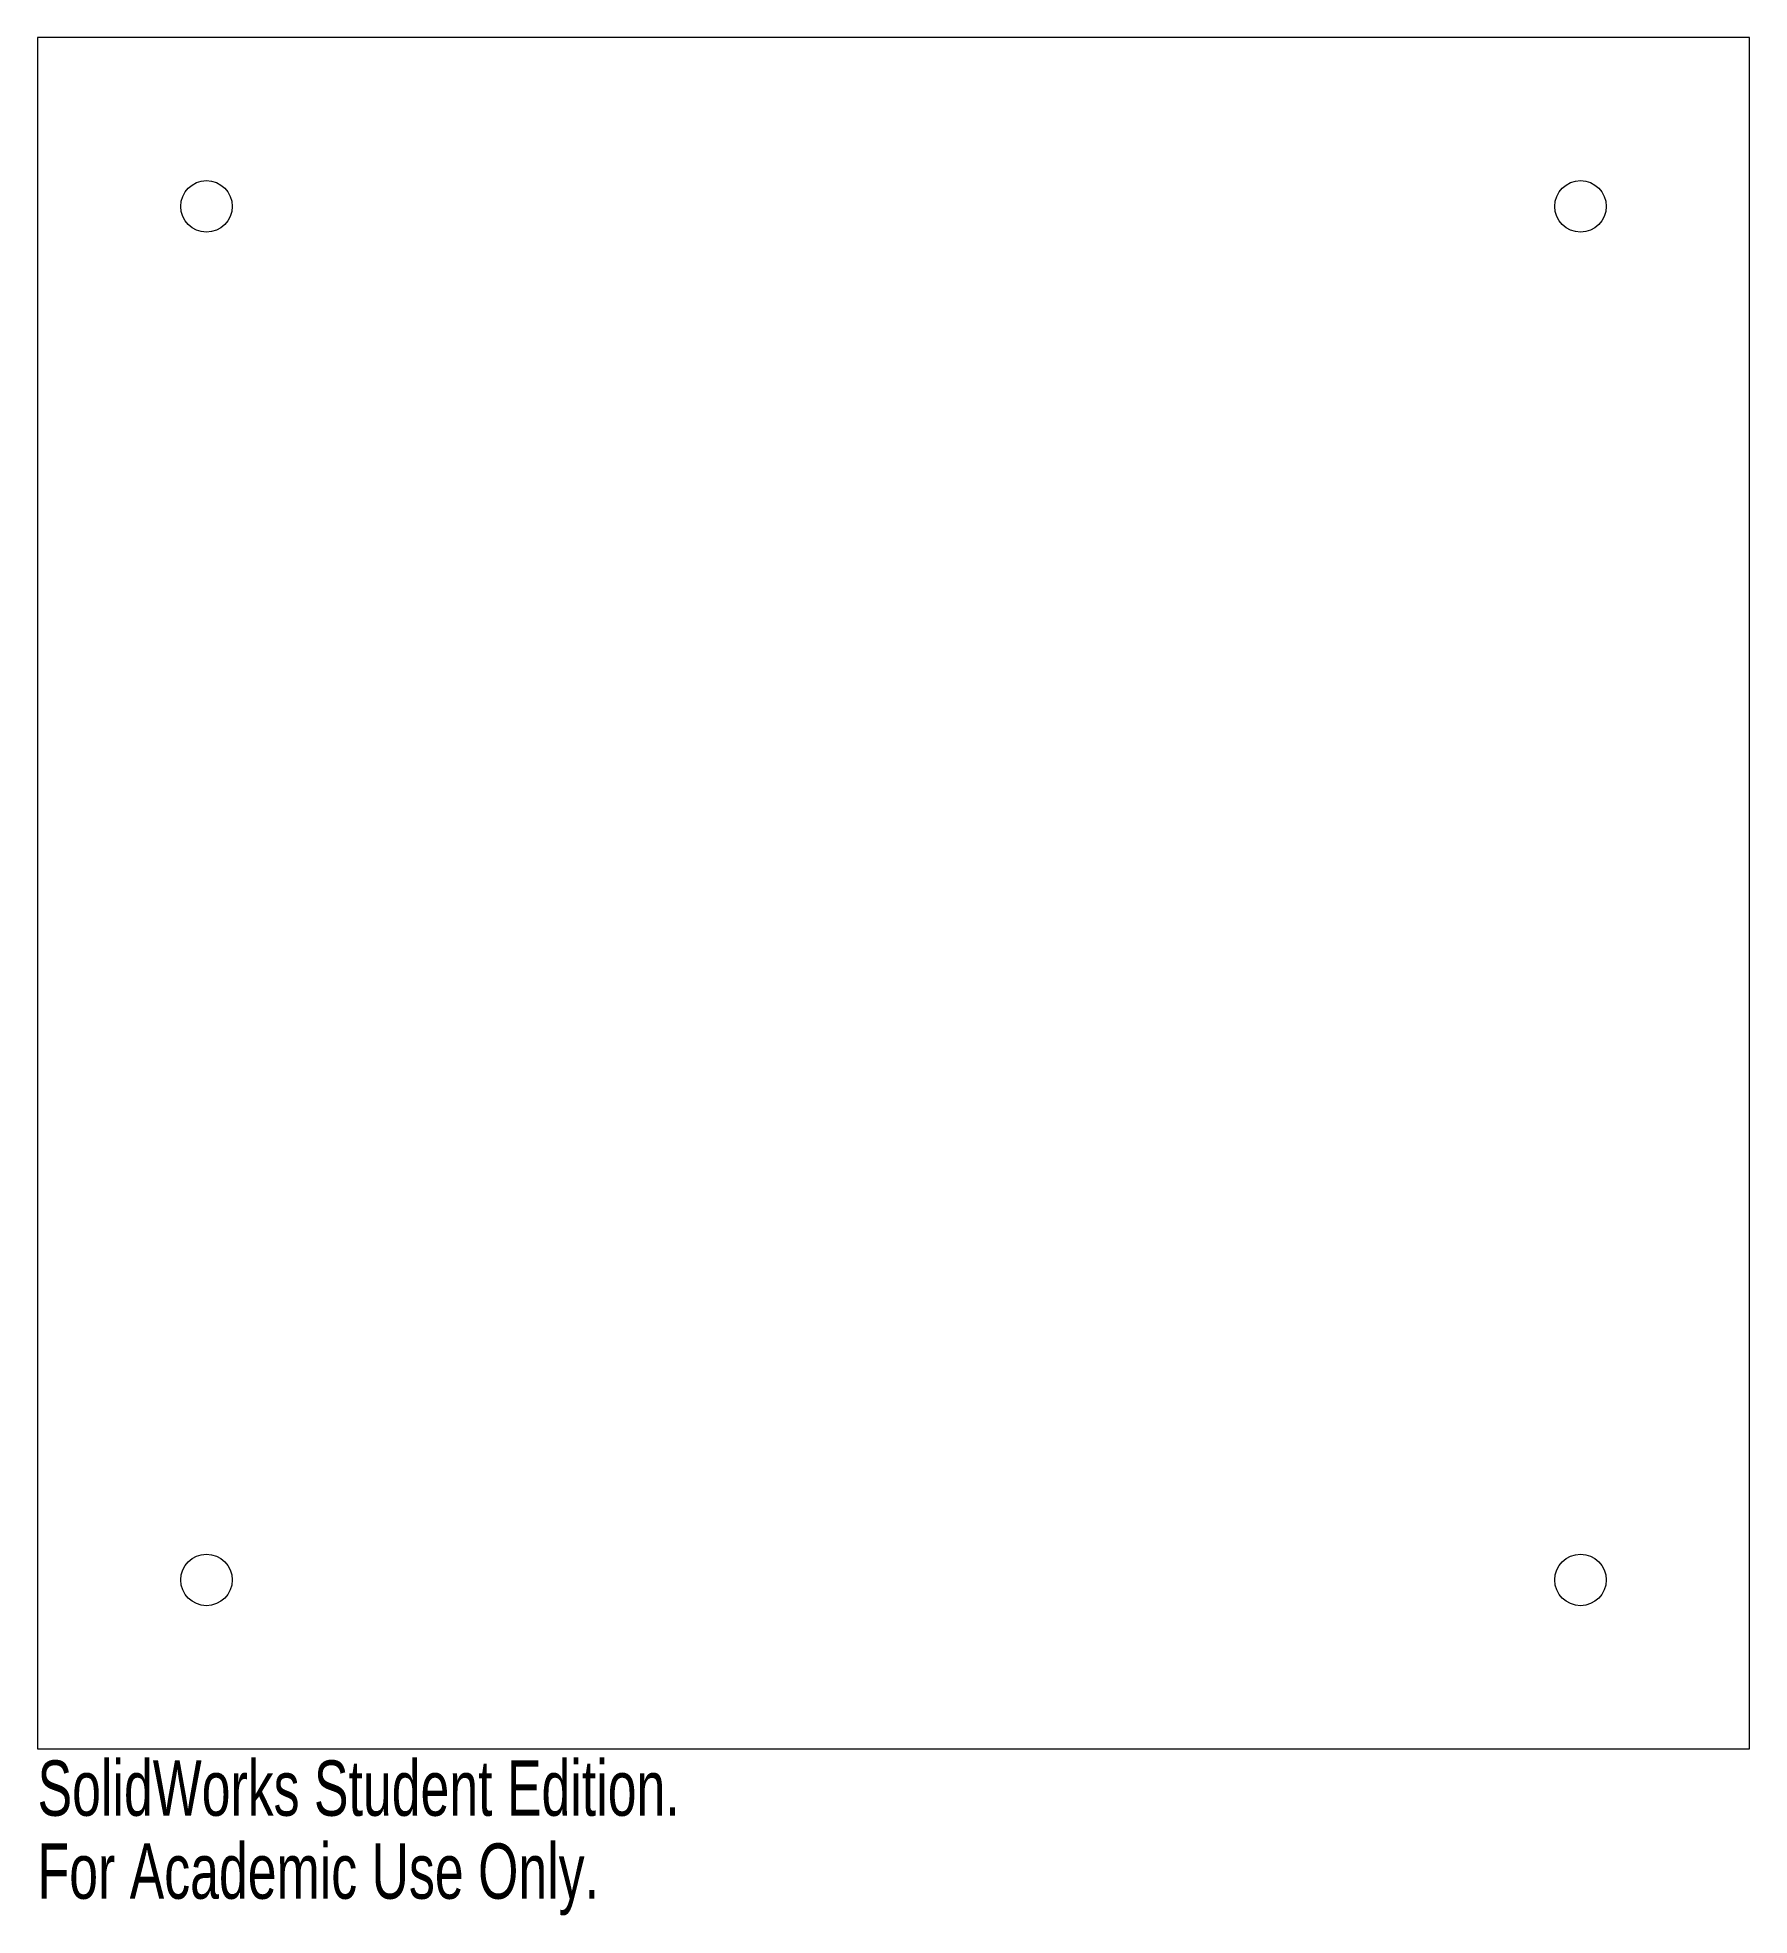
# Model space of a CAD drawing. Header units: millimetres. Extents: x -75 to 75, y -89 to 75.
import ezdxf

# ---------------------------------------------------------------- set-up
doc = ezdxf.new("R2010")
doc.units = ezdxf.units.MM
doc.styles.add('SLDTEXTSTYLE0', font='TXT', dxfattribs={"width": 0.7})

msp = doc.modelspace()

# ---------------------------------------------------------------- linework, layer by layer
at = {"color": 7, "linetype": 'Continuous', "lineweight": 15}
for p, q in [((74.75, 74.75), (-74.75, 74.75)), ((-74.75, 74.75), (-74.75, -74.75)), ((74.75, -74.75), (74.75, 74.75)), ((-74.75, -74.75), (74.75, -74.75))]:
    msp.add_line(p, q, dxfattribs=at)
for centre in [(-60, 60), (60, 60), (-60, -60), (60, -60)]:
    msp.add_circle(centre, 2.25, dxfattribs=at)

# ---------------------------------------------------------------- texts
at = {"color": 7, "linetype": 'Continuous', "char_height": 4.8336, "attachment_point": 1, "style": 'SLDTEXTSTYLE0'}
for s, insert in [('SolidWorks Student Edition.', (-74.75, -75.77)), ('For Academic Use Only.', (-74.75, -83.02))]:
    msp.add_mtext(s, dxfattribs=dict(at, insert=insert))

doc.saveas('drawing.dxf')
